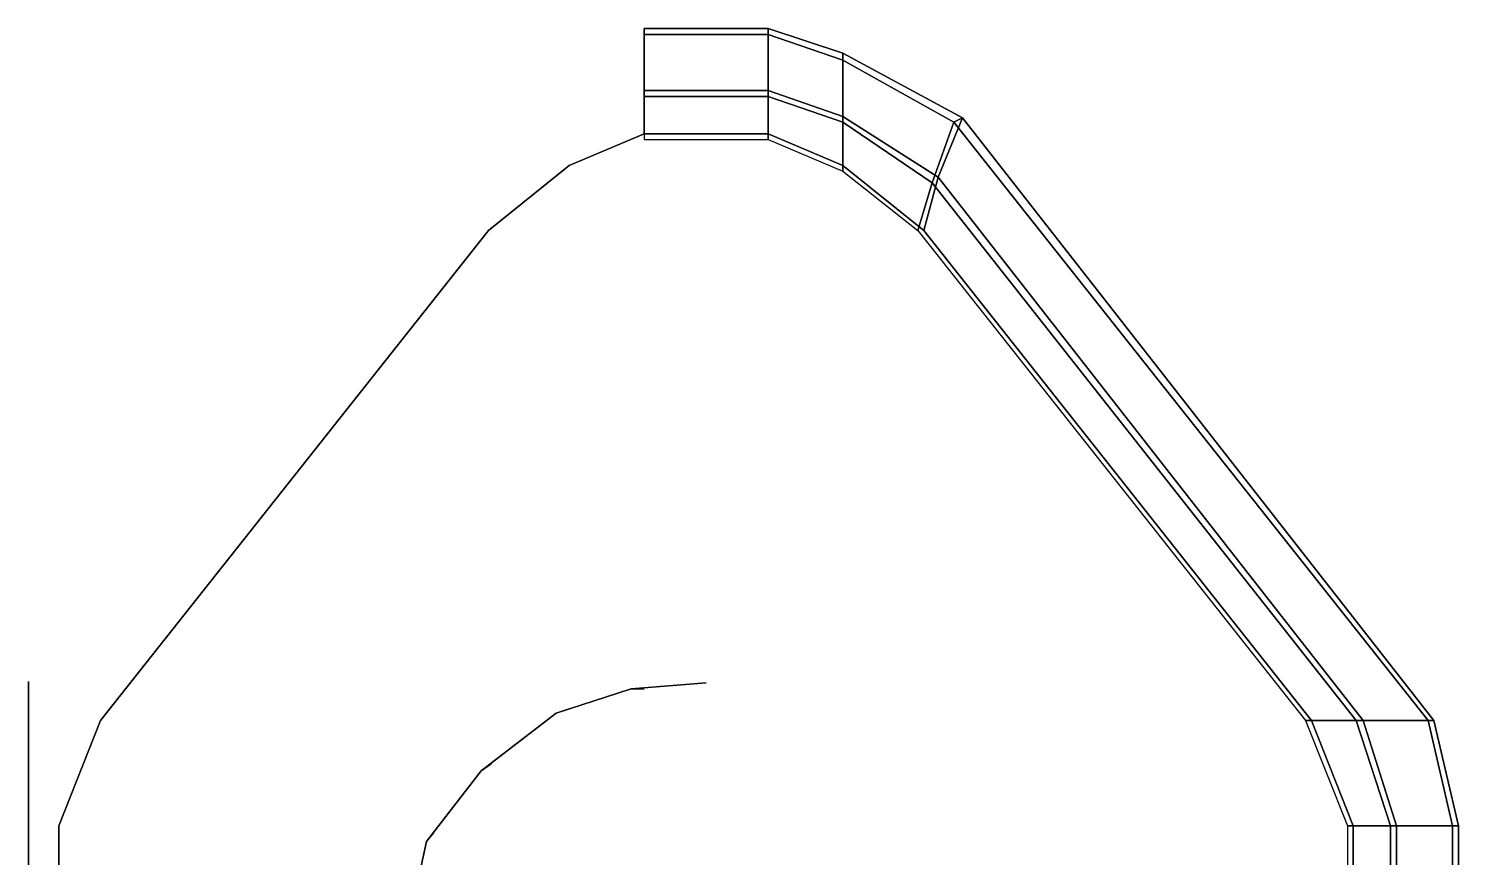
# Model space of a CAD drawing. Extents: x -14 to 5, y -77 to 101.
# Drawn here: x -4.7 to 5.22, y 45.52 to 51.27 of the extents above; entities that cross this region are included whole.
import ezdxf

# ---------------------------------------------------------------- set-up
doc = ezdxf.new("R2010")
doc.units = 0
doc.layers.add('RAILINGS', color=6, linetype='CONTINUOUS')

msp = doc.modelspace()

# ---------------------------------------------------------------- linework, layer by layer
at = {"layer": 'RAILINGS'}
for points in [[(-0.43, 51.23, 16.68), (0.43, 51.23, 16.68), (0.43, 51.27, 16.68), (-0.43, 51.27, 16.68)], [(-0.43, 51.27, 16.68), (0.43, 51.27, 16.68), (0.43, 50.84, 16.28), (-0.43, 50.84, 16.28)], [(-0.43, 50.8, 16.28), (0.43, 50.8, 16.28), (0.43, 51.23, 16.68), (-0.43, 51.23, 16.68)], [(0.43, 51.27, 16.68), (0.95, 51.1, 16.68), (0.95, 50.66, 16.28), (0.43, 50.84, 16.28)], [(0.43, 51.23, 16.68), (0.95, 51.05, 16.68), (0.95, 51.1, 16.68), (0.43, 51.27, 16.68)], [(0.43, 50.8, 16.28), (0.95, 50.62, 16.28), (0.95, 51.05, 16.68), (0.43, 51.23, 16.68)], [(0.95, 51.1, 16.68), (1.78, 50.65, 16.68), (1.61, 50.24, 16.28), (0.95, 50.66, 16.28)], [(0.95, 51.05, 16.68), (1.72, 50.62, 16.68), (1.78, 50.65, 16.68), (0.95, 51.1, 16.68)], [(0.95, 50.62, 16.28), (1.57, 50.2, 16.28), (1.72, 50.62, 16.68), (0.95, 51.05, 16.68)], [(-0.43, 50.84, 16.28), (0.43, 50.84, 16.28), (0.43, 50.54, 15.53), (-0.43, 50.54, 15.53)], [(-0.43, 50.5, 15.53), (0.43, 50.5, 15.53), (0.43, 50.8, 16.28), (-0.43, 50.8, 16.28)], [(0.43, 50.84, 16.28), (0.95, 50.66, 16.28), (0.95, 50.32, 15.53), (0.43, 50.54, 15.53)], [(0.43, 50.5, 15.53), (0.95, 50.28, 15.53), (0.95, 50.62, 16.28), (0.43, 50.8, 16.28)], [(0.95, 50.66, 16.28), (1.61, 50.24, 16.28), (1.51, 49.87, 15.53), (0.95, 50.32, 15.53)], [(0.95, 50.28, 15.53), (1.47, 49.87, 15.53), (1.57, 50.2, 16.28), (0.95, 50.62, 16.28)], [(1.57, 50.2, 16.28), (4.51, 46.47, 16.28), (5.01, 46.47, 16.68), (1.72, 50.62, 16.68)], [(1.78, 50.65, 16.68), (5.05, 46.47, 16.68), (4.56, 46.47, 16.28), (1.61, 50.24, 16.28)], [(1.72, 50.62, 16.68), (5.01, 46.47, 16.68), (5.05, 46.47, 16.68), (1.78, 50.65, 16.68)], [(-0.43, 50.54, 15.03), (-0.95, 50.32, 15.03), (-0.95, 50.32, 15.53), (-0.43, 50.54, 15.53)], [(-0.43, 50.54, 15.53), (0.43, 50.54, 15.53), (0.43, 50.54, 15.03), (-0.43, 50.54, 15.03)], [(0.43, 50.54, 15.53), (0.95, 50.32, 15.53), (0.95, 50.32, 15.03), (0.43, 50.54, 15.03)], [(-0.95, 50.32, 15.03), (-1.51, 49.87, 15.03), (-1.51, 49.87, 15.53), (-0.95, 50.32, 15.53)], [(0.95, 50.32, 15.53), (1.51, 49.87, 15.53), (1.51, 49.87, 15.03), (0.95, 50.32, 15.03)], [(1.47, 49.87, 15.53), (4.16, 46.47, 15.53), (4.51, 46.47, 16.28), (1.57, 50.2, 16.28)], [(1.61, 50.24, 16.28), (4.56, 46.47, 16.28), (4.2, 46.47, 15.53), (1.51, 49.87, 15.53)], [(-1.51, 49.87, 15.03), (-4.2, 46.47, 15.03), (-4.2, 46.47, 15.53), (-1.51, 49.87, 15.53)], [(1.51, 49.87, 15.53), (4.2, 46.47, 15.53), (4.2, 46.47, 15.03), (1.51, 49.87, 15.03)], [(-4.7, 38.46, 9.64), (-4.7, 46.74, 9.64), (-4.7, 46.74, 9.71), (-4.7, 38.46, 9.71)], [(-4.7, 38.46, 9.71), (-4.7, 46.74, 9.71), (-4.7, 46.74, 9.64), (-4.7, 38.46, 9.64)], [(-4.7, 46.74, 8.67), (-4.7, 46.74, 9.64), (-4.7, 46.68, 9.64), (-4.7, 46.68, 8.67)], [(-4.7, 46.68, 8.67), (-4.7, 46.68, 9.64), (-4.7, 46.74, 9.64), (-4.7, 46.74, 8.67)], [(-4.7, 38.46, 9.31), (-4.7, 46.74, 9.31), (-4.7, 46.74, 9.24), (-4.7, 38.46, 9.24)], [(-4.7, 38.46, 9.24), (-4.7, 46.74, 9.24), (-4.7, 46.74, 9.31), (-4.7, 38.46, 9.31)], [(-4.7, 38.46, 8.94), (-4.7, 46.74, 8.94), (-4.7, 46.74, 9.01), (-4.7, 38.46, 9.01)], [(-4.7, 38.46, 9.01), (-4.7, 46.74, 9.01), (-4.7, 46.74, 8.94), (-4.7, 38.46, 8.94)], [(-0.52, 46.69, 28.32), (0, 46.73, 28.32), (0, 46.73, 28.39), (-0.52, 46.69, 28.39)], [(-0.52, 46.69, 28.39), (0, 46.73, 28.39), (0, 46.73, 28.32), (-0.52, 46.69, 28.32)], [(-0.52, 46.69, 28.02), (0, 46.73, 28.02), (0, 46.73, 27.95), (-0.52, 46.69, 27.95)], [(-0.52, 46.69, 27.95), (0, 46.73, 27.95), (0, 46.73, 28.02), (-0.52, 46.69, 28.02)], [(-0.52, 46.69, 27.61), (0, 46.73, 27.61), (0, 46.73, 27.68), (-0.52, 46.69, 27.68)], [(-0.52, 46.69, 27.68), (0, 46.73, 27.68), (0, 46.73, 27.61), (-0.52, 46.69, 27.61)], [(-1.04, 46.52, 28.32), (-0.52, 46.69, 28.32), (-0.52, 46.69, 28.39), (-1.04, 46.52, 28.39)], [(-1.04, 46.52, 28.39), (-0.52, 46.69, 28.39), (-0.52, 46.69, 28.32), (-1.04, 46.52, 28.32)], [(-1.04, 46.52, 28.02), (-0.52, 46.69, 28.02), (-0.52, 46.69, 27.95), (-1.04, 46.52, 27.95)], [(-1.04, 46.52, 27.95), (-0.52, 46.69, 27.95), (-0.52, 46.69, 28.02), (-1.04, 46.52, 28.02)], [(-1.04, 46.52, 27.61), (-0.52, 46.69, 27.61), (-0.52, 46.69, 27.68), (-1.04, 46.52, 27.68)], [(-1.04, 46.52, 27.68), (-0.52, 46.69, 27.68), (-0.52, 46.69, 27.61), (-1.04, 46.52, 27.61)], [(-0.43, 46.69, 27.35), (-0.43, 46.69, 28.32), (-0.52, 46.69, 28.32), (-0.52, 46.69, 27.35)], [(-0.52, 46.69, 27.35), (-0.52, 46.69, 28.32), (-0.43, 46.69, 28.32), (-0.43, 46.69, 27.35)], [(-0.95, 46.55, 27.35), (-0.95, 46.55, 28.32), (-1.04, 46.52, 28.32), (-1.04, 46.52, 27.35)], [(-1.04, 46.52, 27.35), (-1.04, 46.52, 28.32), (-0.95, 46.55, 28.32), (-0.95, 46.55, 27.35)], [(-4.2, 46.47, 15.03), (-4.49, 45.74, 15.03), (-4.49, 45.74, 15.53), (-4.2, 46.47, 15.53)], [(-1.56, 46.12, 28.39), (-1.04, 46.52, 28.39), (-1.04, 46.52, 28.32), (-1.56, 46.12, 28.32)], [(-1.56, 46.12, 28.32), (-1.04, 46.52, 28.32), (-1.04, 46.52, 28.39), (-1.56, 46.12, 28.39)], [(-1.56, 46.12, 27.95), (-1.04, 46.52, 27.95), (-1.04, 46.52, 28.02), (-1.56, 46.12, 28.02)], [(-1.56, 46.12, 28.02), (-1.04, 46.52, 28.02), (-1.04, 46.52, 27.95), (-1.56, 46.12, 27.95)], [(-1.56, 46.12, 27.68), (-1.04, 46.52, 27.68), (-1.04, 46.52, 27.61), (-1.56, 46.12, 27.61)], [(-1.56, 46.12, 27.61), (-1.04, 46.52, 27.61), (-1.04, 46.52, 27.68), (-1.56, 46.12, 27.68)], [(4.16, 46.47, 15.53), (4.45, 45.74, 15.53), (4.75, 45.74, 16.28), (4.51, 46.47, 16.28)], [(4.56, 46.47, 16.28), (4.79, 45.74, 16.28), (4.49, 45.74, 15.53), (4.2, 46.47, 15.53)], [(4.2, 46.47, 15.53), (4.49, 45.74, 15.53), (4.49, 45.74, 15.03), (4.2, 46.47, 15.03)], [(4.51, 46.47, 16.28), (4.75, 45.74, 16.28), (5.18, 45.74, 16.68), (5.01, 46.47, 16.68)], [(5.05, 46.47, 16.68), (5.22, 45.74, 16.68), (4.79, 45.74, 16.28), (4.56, 46.47, 16.28)], [(5.01, 46.47, 16.68), (5.18, 45.74, 16.68), (5.22, 45.74, 16.68), (5.05, 46.47, 16.68)], [(-1.49, 46.17, 27.35), (-1.49, 46.17, 28.32), (-1.56, 46.12, 28.32), (-1.56, 46.12, 27.35)], [(-1.56, 46.12, 27.35), (-1.56, 46.12, 28.32), (-1.49, 46.17, 28.32), (-1.49, 46.17, 27.35)], [(-1.94, 45.63, 28.32), (-1.56, 46.12, 28.32), (-1.56, 46.12, 28.39), (-1.94, 45.63, 28.39)], [(-1.94, 45.63, 28.39), (-1.56, 46.12, 28.39), (-1.56, 46.12, 28.32), (-1.94, 45.63, 28.32)], [(-1.94, 45.63, 28.02), (-1.56, 46.12, 28.02), (-1.56, 46.12, 27.95), (-1.94, 45.63, 27.95)], [(-1.94, 45.63, 27.95), (-1.56, 46.12, 27.95), (-1.56, 46.12, 28.02), (-1.94, 45.63, 28.02)], [(-1.94, 45.63, 27.61), (-1.56, 46.12, 27.61), (-1.56, 46.12, 27.68), (-1.94, 45.63, 27.68)], [(-1.94, 45.63, 27.68), (-1.56, 46.12, 27.68), (-1.56, 46.12, 27.61), (-1.94, 45.63, 27.61)], [(-4.7, 45.8, 8.67), (-4.7, 45.8, 9.64), (-4.7, 45.86, 9.64), (-4.7, 45.86, 8.67)], [(-4.7, 45.86, 8.67), (-4.7, 45.86, 9.64), (-4.7, 45.8, 9.64), (-4.7, 45.8, 8.67)], [(-4.49, 45.74, 15.03), (-4.49, 45.13, 15.03), (-4.49, 45.13, 15.53), (-4.49, 45.74, 15.53)], [(4.45, 45.74, 15.53), (4.45, 45.13, 15.53), (4.75, 45.13, 16.28), (4.75, 45.74, 16.28)], [(4.49, 45.74, 15.53), (4.49, 45.13, 15.53), (4.49, 45.13, 15.03), (4.49, 45.74, 15.03)], [(4.79, 45.74, 16.28), (4.79, 45.13, 16.28), (4.49, 45.13, 15.53), (4.49, 45.74, 15.53)], [(4.75, 45.74, 16.28), (4.75, 45.13, 16.28), (5.18, 45.13, 16.68), (5.18, 45.74, 16.68)], [(5.22, 45.74, 16.68), (5.22, 45.13, 16.68), (4.79, 45.13, 16.28), (4.79, 45.74, 16.28)], [(5.18, 45.74, 16.68), (5.18, 45.13, 16.68), (5.22, 45.13, 16.68), (5.22, 45.74, 16.68)], [(-1.89, 45.69, 27.35), (-1.89, 45.69, 28.32), (-1.94, 45.63, 28.32), (-1.94, 45.63, 27.35)], [(-1.94, 45.63, 27.35), (-1.94, 45.63, 28.32), (-1.89, 45.69, 28.32), (-1.89, 45.69, 27.35)], [(-2.05, 45.12, 28.39), (-1.94, 45.63, 28.39), (-1.94, 45.63, 28.32), (-2.05, 45.12, 28.32)], [(-2.05, 45.12, 28.32), (-1.94, 45.63, 28.32), (-1.94, 45.63, 28.39), (-2.05, 45.12, 28.39)], [(-2.05, 45.12, 27.95), (-1.94, 45.63, 27.95), (-1.94, 45.63, 28.02), (-2.05, 45.12, 28.02)], [(-2.05, 45.12, 28.02), (-1.94, 45.63, 28.02), (-1.94, 45.63, 27.95), (-2.05, 45.12, 27.95)], [(-2.05, 45.12, 27.68), (-1.94, 45.63, 27.68), (-1.94, 45.63, 27.61), (-2.05, 45.12, 27.61)], [(-2.05, 45.12, 27.61), (-1.94, 45.63, 27.61), (-1.94, 45.63, 27.68), (-2.05, 45.12, 27.68)]]:
    msp.add_3dface(points, dxfattribs=at)

doc.saveas('drawing.dxf')
